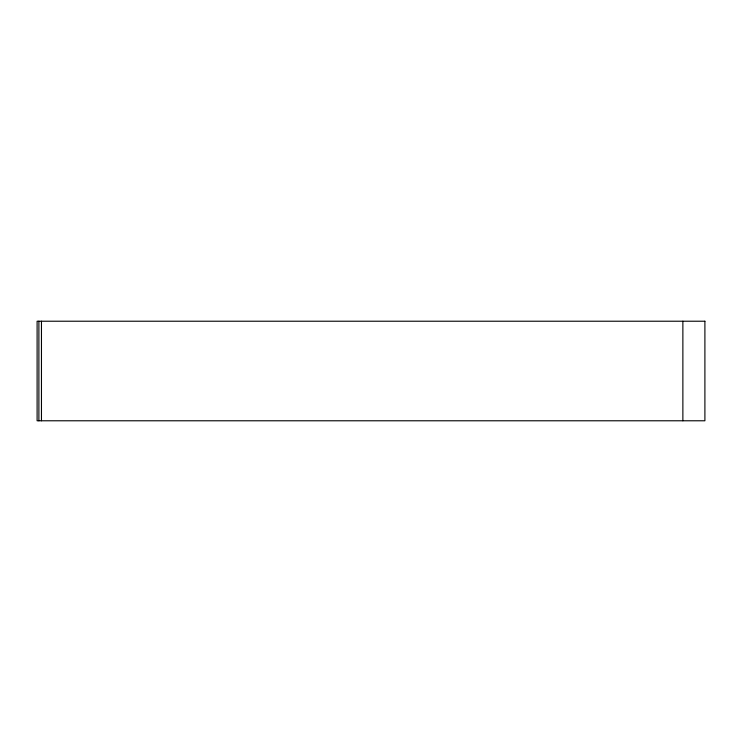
<?xml version="1.0" encoding="UTF-8"?>
<svg xmlns="http://www.w3.org/2000/svg" width="742" height="742" viewBox="0 0 742 742"><rect width="100%" height="100%" fill="white"/><g stroke="black" fill="none" stroke-linecap="round" stroke-linejoin="round"><path stroke-width="1.11" d="M682.872 321.221L682.872 420.779M41.459 321.221L41.459 420.779M38.89 321.221L38.89 420.779M704.9 321.221L37.1 321.221L37.1 420.779L704.9 420.779L704.9 321.221"/></g></svg>
